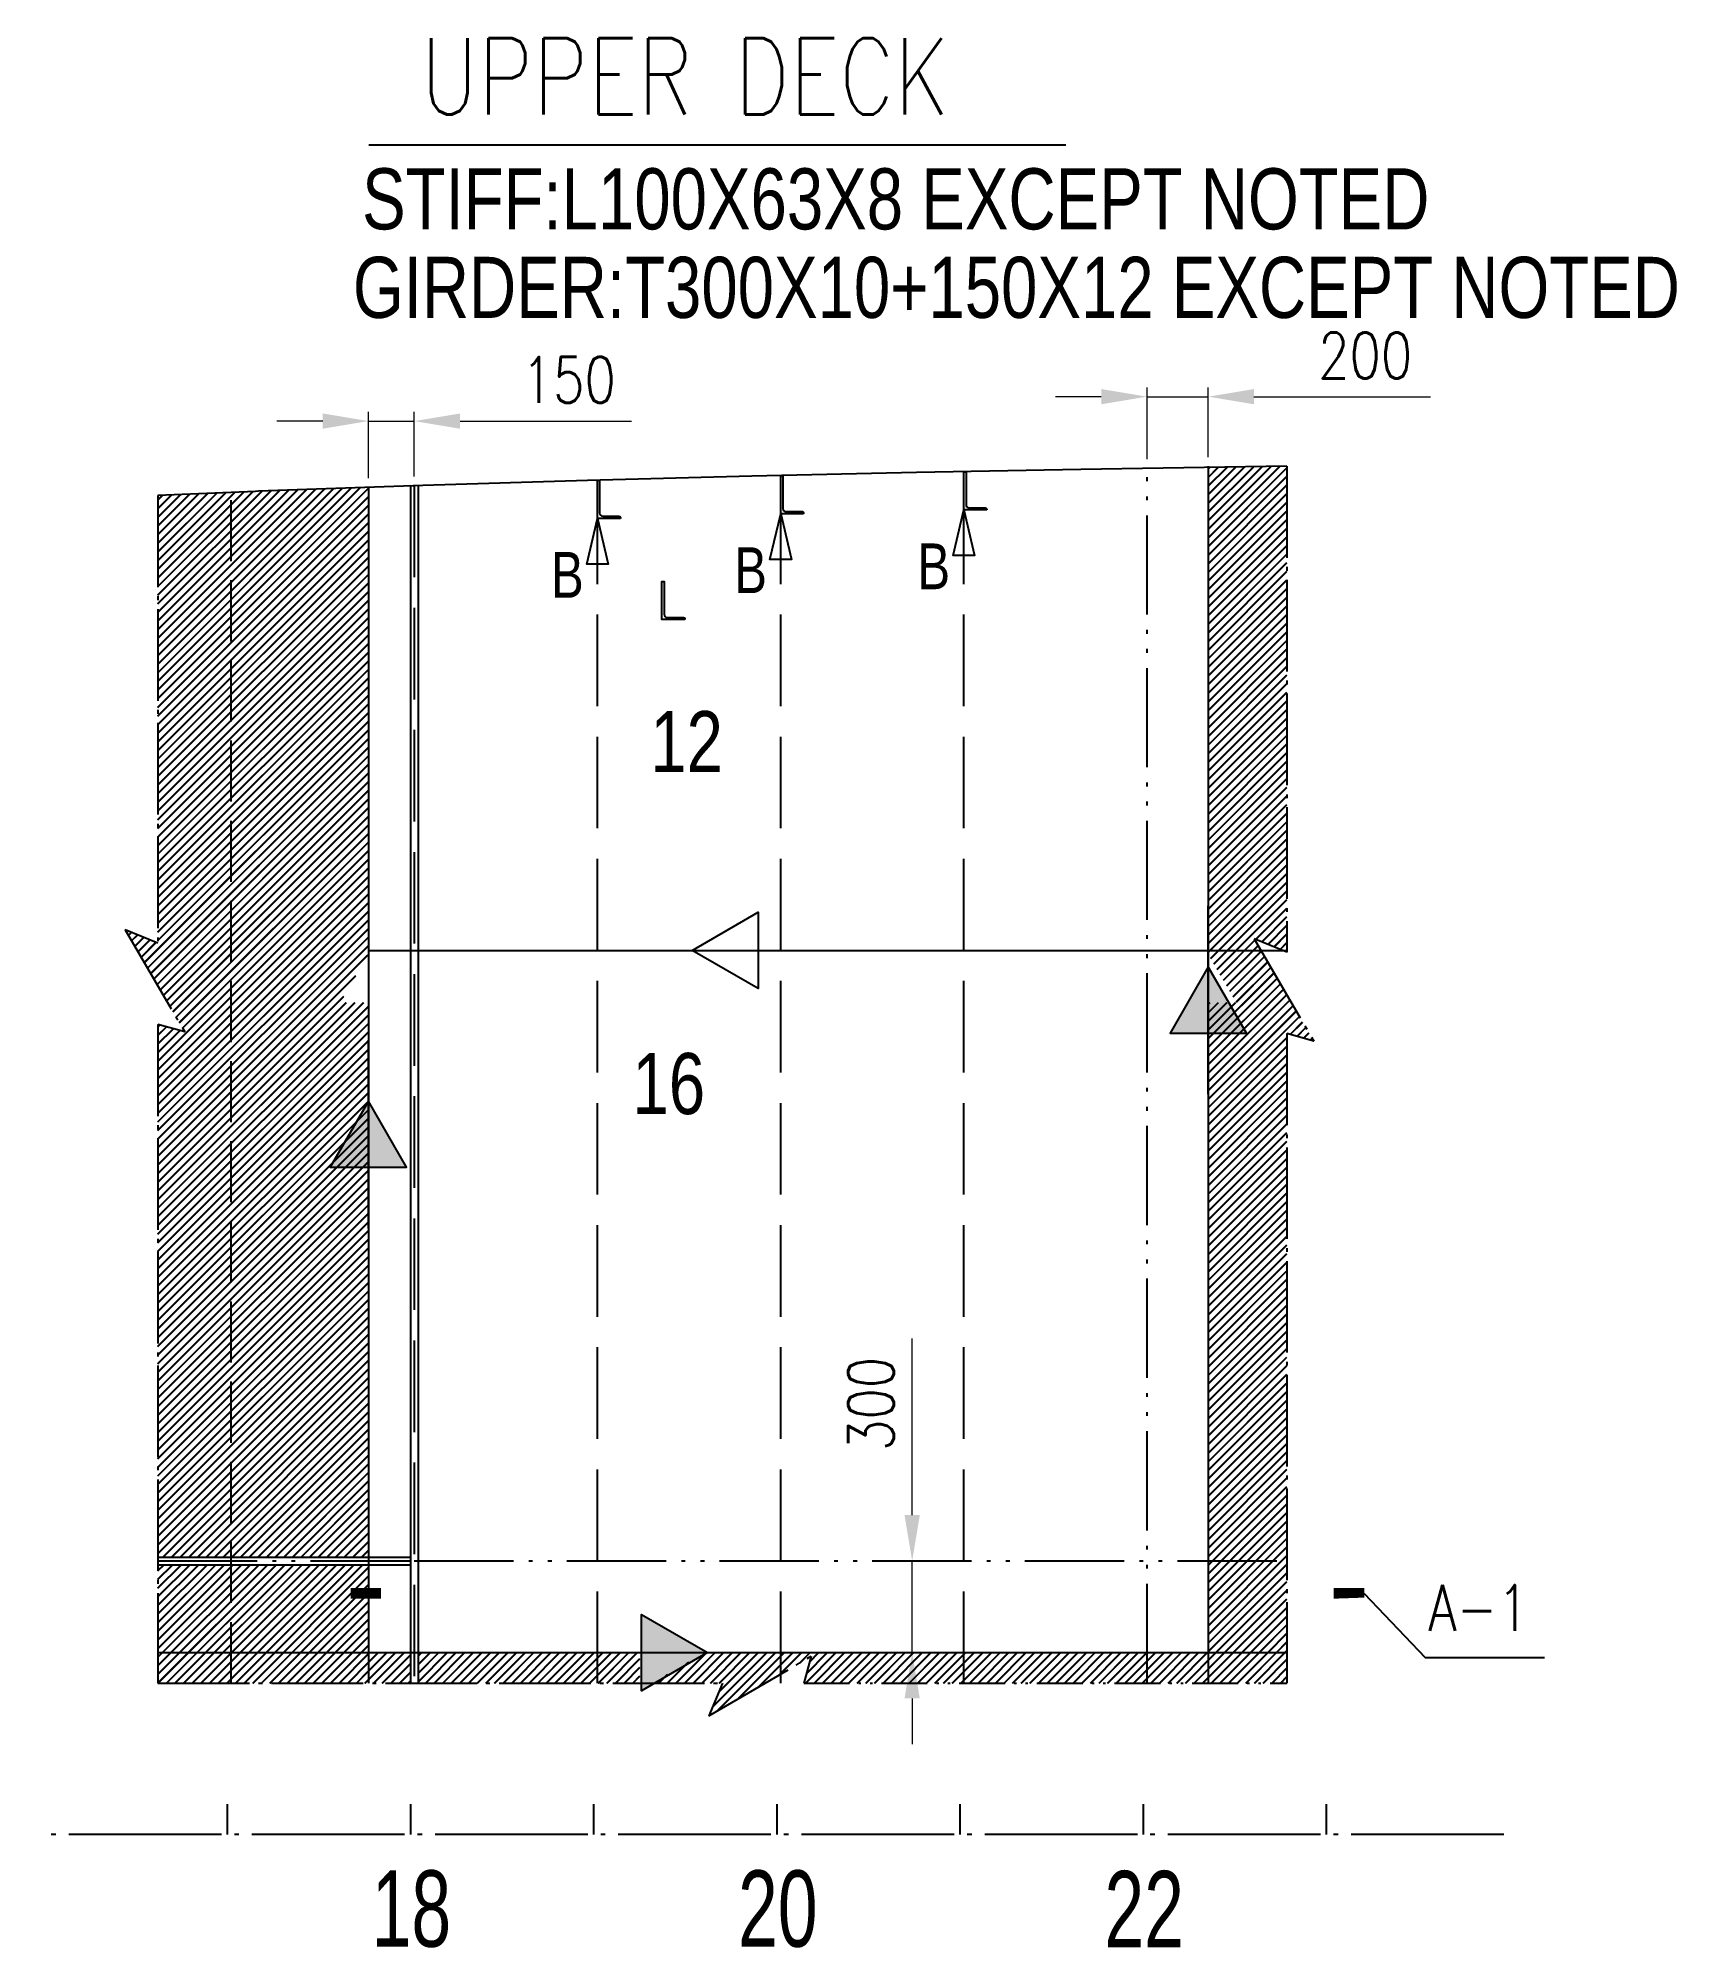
# Model space of a CAD drawing. Header units: millimetres. Extents: x -295133 to -289766, y -41531 to -35276.
import ezdxf
from ezdxf.enums import TextEntityAlignment as Align

# ---------------------------------------------------------------- set-up
doc = ezdxf.new("R2010")
doc.units = ezdxf.units.MM
doc.header["$LTSCALE"] = 50
for name, pattern in [('CEN10', [12, 10, -0.85, 0.3, -0.85]), ('CEN6', [7.449999999999999, 6, -0.6, 0.25, -0.6]), ('DA4', [5.25, 4, -1.25]), ('DASHED', [8, 6, -2]), ('DOUBLEDOT', [10, 6.5, -1, 0.25, -1, 0.25, -1]), ('JNRD_Dash', [5.25, 4.2, -1.05]), ('ph3', [5.089999999999999, 3, -0.6, 0.145, -0.6, 0.145, -0.6])]:
    doc.linetypes.add(name, pattern=pattern)
for name, color, linetype in [('200-CO0-ShellPlate', 4, 'Continuous'), ('200-CO1', 3, 'Continuous'), ('200-DO3', 2, 'JNRD_Dash'), ('Block Seam', 6, 'Continuous'), ('Girder_Invisible', 3, 'DOUBLEDOT'), ('Plate_Invisible', 3, 'DASHED'), ('Qblue', 5, 'DA4'), ('Qcyan', 4, 'CEN10'), ('Seam', 30, 'Continuous'), ('ST', 7, 'Continuous'), ('Stiffener_Invisible', 2, 'DASHED'), ('TEXT', 4, 'Continuous')]:
    doc.layers.add(name, color=color, linetype=linetype)
doc.styles.add('JNRD_E1', font='romans.shx', dxfattribs={"width": 0.8})
doc.styles.add('ST', font='short.shx', dxfattribs={"width": 0.8, "height": 150, "bigfont": 'js64f.shx'})
doc.dimstyles.new('Jnrd_D150', dxfattribs={"dimtxt": 150, "dimasz": 150, "dimexe": 30, "dimexo": 30, "dimgap": 60, "dimtad": 1, "dimdec": 0, "dimrnd": 0.5, "dimtxsty": 'JNRD_E1', "dimcen": 0, "dimclrd": 1, "dimclre": 1, "dimclrt": 2, "dimazin": 3, "dimtfac": 1, "dimtdec": 0, "dimtmove": 0, "dimatfit": 3, "dimlwd": 5, "dimlwe": 5})
pattern_1 = [(45, (0, 0), (-14.14213562373095, 14.14213562373095), []), (45, (1, 0), (-14.14213562373095, 14.14213562373095), [])]

# ---------------------------------------------------------------- blocks, each defined once
blk = doc.blocks.new('*D720')
at = {"layer": 'Defpoints', "color": 0}
for p in [(-293901.2383398603, -36530), (-294051.2383398603, -36747.07268370406), (-293901.2383398603, -36741.75971936529)]:
    blk.add_point(p, dxfattribs=at)
at = {"layer": 'Seam', "color": 1, "lineweight": 5}
for p, q in [((-294201.2383398603, -36530), (-294351.2383398604, -36530)), ((-294051.2383398603, -36717.07268370406), (-294051.2383398603, -36500)), ((-294051.2383398603, -36530), (-293901.2383398603, -36530)), ((-293901.2383398603, -36711.75971936528), (-293901.2383398603, -36500)), ((-293751.2383398603, -36530), (-293189.8097684318, -36530))]:
    blk.add_line(p, q, dxfattribs=at)
at = {"layer": 'Seam', "color": 1}
for points in [[(-294201.2383398603, -36555), (-294201.2383398603, -36505), (-294051.2383398603, -36530)], [(-293751.2383398603, -36505), (-293751.2383398603, -36555), (-293901.2383398603, -36530)]]:
    blk.add_solid(points, dxfattribs=at)
at = {"layer": 'Seam', "color": 2, "insert": (-293395.5240541461, -36395), "char_height": 150, "attachment_point": 5, "style": 'JNRD_E1'}
blk.add_mtext('\\A1;150', dxfattribs=at)
blk = doc.blocks.new('*D721')
at = {"layer": 'Defpoints', "color": 0}
for p in [(-291301.0403721477, -36450), (-291501.2383398604, -36685.02483583039), (-291301.0403721477, -36677.70394023165)]:
    blk.add_point(p, dxfattribs=at)
at = {"layer": 'Seam', "color": 1, "lineweight": 5}
for p, q in [((-291651.2383398604, -36450), (-291801.2383398604, -36450)), ((-291501.2383398604, -36655.02483583039), (-291501.2383398604, -36420)), ((-291501.2383398604, -36450), (-291301.0403721477, -36450)), ((-291301.0403721477, -36647.70394023165), (-291301.0403721477, -36420)), ((-291151.0403721478, -36450), (-290572.4689435763, -36450))]:
    blk.add_line(p, q, dxfattribs=at)
at = {"layer": 'Seam', "color": 1}
for points in [[(-291651.2383398604, -36475), (-291651.2383398604, -36425), (-291501.2383398604, -36450)], [(-291151.0403721478, -36425), (-291151.0403721478, -36475), (-291301.0403721477, -36450)]]:
    blk.add_solid(points, dxfattribs=at)
at = {"layer": 'Seam', "color": 2, "insert": (-290786.754657862, -36315), "char_height": 150, "attachment_point": 5, "style": 'JNRD_E1'}
blk.add_mtext('\\A1;200', dxfattribs=at)
blk = doc.blocks.new('*D722')
at = {"layer": 'Defpoints', "color": 0}
for p in [(-292270.5969935222, -40263.6837812768), (-292270.5969935222, -40263.6837812768), (-292270.5969935222, -40563.99982124572)]:
    blk.add_point(p, dxfattribs=at)
at = {"layer": 'Seam', "color": 1, "lineweight": 5}
for p, q in [((-292270.5969935222, -40113.68378127681), (-292270.5969935222, -39535.11235270534)), ((-292300.5969935222, -40263.6837812768), (-292300.5969935222, -40263.6837812768)), ((-292270.5969935222, -40563.99982124572), (-292270.5969935222, -40263.6837812768)), ((-292300.5969935222, -40563.99982124572), (-292300.5969935222, -40563.99982124572)), ((-292270.5969935222, -40713.99982124574), (-292270.5969935222, -40863.99982124572))]:
    blk.add_line(p, q, dxfattribs=at)
at = {"layer": 'Seam', "color": 1}
for points in [[(-292295.5969935222, -40113.68378127681), (-292245.5969935222, -40113.68378127681), (-292270.5969935222, -40263.6837812768)], [(-292245.5969935222, -40713.99982124574), (-292295.5969935222, -40713.99982124574), (-292270.5969935222, -40563.99982124572)]]:
    blk.add_solid(points, dxfattribs=at)
at = {"layer": 'Seam', "color": 2, "insert": (-292405.5969935221, -39749.39806699107), "char_height": 150, "attachment_point": 5, "rotation": 90, "style": 'JNRD_E1'}
blk.add_mtext('\\A1;300', dxfattribs=at)
blk = doc.blocks.new('block')
at = {"layer": 'Block Seam'}
blk.add_hatch(color=256, dxfattribs=at).paths.add_polyline_path([(-535741.4065536438, 650516), (-535616.4065536439, 650732.5063509461), (-535491.4065536438, 650516)])
blk.add_line((-535616.4065536439, 650316), (-535616.4065536439, 650932.5063509461), dxfattribs=at)
blk.add_lwpolyline([(-535616.4065536439, 650732.5063509461), (-535741.4065536438, 650516), (-535491.4065536438, 650516), (-535616.4065536439, 650732.5063509461)], dxfattribs=at)
blk = doc.blocks.new('L125X75X7')
blk.add_lwpolyline([(75.00000000011643, 125.0000000001164), (1.164153e-10, 125.0000000001164), (1.164153e-10, 1.164153e-10), (7.000000000116415, 1.164153e-10), (7.000000000116415, 108.0000000001164, -0.4142135623730951), (17.00000000011641, 118.0000000001164), (70.00000000011643, 118.0000000001164, 0.4142135623730951), (75.00000000011643, 123.0000000001164)], format="xyb", close=True)

msp = doc.modelspace()

# ---------------------------------------------------------------- hatches: boundary and pattern name
h = msp.add_hatch()
h.set_pattern_fill('JIS_LC_20A', color=6, style=0)
h.set_pattern_definition(pattern_1)
h.paths.add_polyline_path([(-291301.0403721477, -36681.74765306272), (-291179.2378644104, -36679.75378127681), (-291043.0403721478, -36677.70394023165), (-291043.0403721478, -38269.99982124574), (-291150.5975051698, -38225.98368296069), (-290955.0392778293, -38560.99627134187), (-291043.0403721478, -38536.54335787595), (-291043.0403721478, -40263.6837812768), (-291301.0403721477, -40263.6837812768), (-291301.0403721477, -38434.66329011492), (-291208.0776571582, -38434.66329011492), (-291301.0403721477, -38275.36769778584)])
h.paths.add_polyline_path([(-291043.0403721478, -40563.99982124572), (-291043.0403721478, -40263.6837812768), (-291301.0403721477, -40263.6837812768), (-291301.0403721477, -40563.99982124572)])
h.paths.add_polyline_path([(-291533.1393560041, -36304.84982124574), (-291269.1393560041, -36304.84982124574), (-291269.1393560041, -36529.84982124574), (-291533.1393560041, -36529.84982124574)], flags=9)
h = msp.add_hatch()
h.set_pattern_fill('JIS_LC_20A', color=6, style=0)
h.set_pattern_definition(pattern_1)
h.paths.add_polyline_path([(-294501.2383398604, -40251.18378127681), (-294501.2383398604, -36763.63494863471), (-294421.1378644104, -36760.22378127682), (-294411.2378644104, -36759.82378127681), (-294051.2383398603, -36747.07268370409), (-294051.2383398603, -38275.36769778594), (-294144.2010548501, -38434.66329011492), (-294051.2383398603, -38434.66329011492), (-294051.2383398603, -40251.18378127681)])
h.paths.add_polyline_path([(-294848.5755681503, -38195.98368296069), (-294741.0184351283, -38239.99982124572), (-294741.0184351283, -36773.84624924755), (-294501.2383398604, -36763.63494863472), (-294501.2383398604, -40251.18378127681), (-294741.0184351283, -40251.18378127681), (-294741.0184351283, -38506.54335787595), (-294653.0173408098, -38530.99627134186)])
h.paths.add_polyline_path([(-294741.0184351283, -40563.99982124572), (-294501.2383398604, -40563.99982124572), (-294501.2383398604, -40276.18378127681), (-294741.0184351283, -40276.18378127678)])
h.paths.add_polyline_path([(-294741.0184351283, -40663.99982124574), (-294741.0184351283, -40563.99982124572), (-294501.2383398604, -40563.99982124572), (-294501.2383398604, -40663.99982124574)])
h.paths.add_polyline_path([(-294051.2383398603, -40663.99982124572), (-294051.2383398603, -40563.99982124572), (-294501.2383398604, -40563.99982124572), (-294501.2383398604, -40663.99982124574)])
h.paths.add_polyline_path([(-294501.2383398604, -40563.99982124572), (-294051.2383398603, -40563.99982124572), (-294051.2383398603, -40276.18378127683), (-294501.2383398604, -40276.18378127681)])
h.paths.add_polyline_path([(-293885.6643238318, -36400.07913487672), (-293632.1643238318, -36400.07913487672), (-293632.1643238318, -36625.07913487672), (-293885.6643238318, -36625.07913487672)], flags=9)
h.paths.add_polyline_path([(-294450.0150940416, -40541.21001300639), (-294269.1817607083, -40541.21001300639), (-294269.1817607083, -40278.71001300638), (-294450.0150940416, -40278.71001300638)], flags=24)
h = msp.add_hatch()
h.set_pattern_fill('JIS_LC_20A', color=6, style=0)
h.set_pattern_definition(pattern_1)
h.paths.add_polyline_path([(-293913.7383398604, -40663.99982124572), (-293913.7383398604, -40563.99982124572), (-294051.2383398603, -40563.99982124572), (-294051.2383398603, -40663.99982124574)])
h.paths.add_polyline_path([(-293301.2383398604, -40663.99982124572), (-293301.2383398604, -40563.99982124572), (-293888.7383398606, -40563.99982124572), (-293888.7383398606, -40663.99982124574)])
h.paths.add_polyline_path([(-293121.3542814952, -40663.99982124572), (-292950, -40563.99982124572), (-292701.2383398603, -40563.99982124572), (-292701.2383398603, -40634.49201463648), (-292936.0455419231, -40771.55695426772), (-292892.0294036381, -40663.99982124574)])
h.paths.add_polyline_path([(-292701.2383398603, -40634.49201463648), (-292601.0329535419, -40575.99872692725), (-292625.4858670078, -40663.99982124574), (-292101.2383398604, -40663.99982124572), (-292101.2383398604, -40563.99982124572), (-292701.2383398603, -40563.99982124572)])
h.paths.add_polyline_path([(-292101.2383398604, -40663.99982124574), (-291501.2383398604, -40663.99982124574), (-291501.2383398604, -40563.99982124572), (-292101.2383398604, -40563.99982124572)])
h.paths.add_polyline_path([(-291501.2383398604, -40663.99982124574), (-291301.0403721477, -40663.99982124572), (-291301.0403721477, -40563.99982124572), (-291501.2383398604, -40563.99982124572)])
h.paths.add_polyline_path([(-291301.0403721477, -40663.99982124574), (-291043.0403721478, -40663.99982124574), (-291043.0403721478, -40563.99982124572), (-291301.0403721477, -40563.99982124572)])
h.paths.add_polyline_path([(-292655.6403721477, -40545.84180126126), (-292655.6403721477, -40281.84180126126), (-292430.6403721478, -40281.84180126126), (-292430.6403721478, -40545.84180126126)], flags=9)
h = msp.add_hatch()
h.set_pattern_fill('JIS_LC_20A', color=6, style=0)
h.set_pattern_definition(pattern_1)
h.paths.add_polyline_path([(-293301.2383398604, -40663.99982124572), (-293301.2383398604, -40563.99982124572), (-293162.3941231054, -40563.99982124572), (-293162.3941231054, -40663.99982124574)])

# ---------------------------------------------------------------- linework, layer by layer
at = {"linetype": 'CEN6'}
for p, q in [((-291043.0403721478, -36677.70394023165), (-291043.0403721478, -38269.99982124574)), ((-294741.0184351283, -36773.84624924755), (-294741.0184351283, -38239.99982124572)), ((-294848.5755681503, -38195.98368296069), (-294653.0173408098, -38530.99627134186)), ((-294741.0184351283, -38239.99982124572), (-294848.5755681503, -38195.98368296069)), ((-291150.5975051698, -38225.98368296069), (-290955.0392778293, -38560.99627134187)), ((-291043.0403721478, -38269.99982124574), (-291150.5975051698, -38225.98368296069)), ((-294653.0173408098, -38530.99627134186), (-294741.0184351283, -38506.54335787595)), ((-294741.0184351283, -38506.54335787595), (-294741.0184351283, -40663.99982124574)), ((-290955.0392778293, -38560.99627134187), (-291043.0403721478, -38536.54335787595)), ((-291043.0403721478, -38536.54335787595), (-291043.0403721478, -40663.99982124574)), ((-292936.0455419231, -40771.55695426772), (-292601.0329535419, -40575.99872692725)), ((-294741.0184351284, -40663.99982124574), (-292892.0294036381, -40663.99982124574)), ((-292892.0294036381, -40663.99982124574), (-292936.0455419231, -40771.55695426772))]:
    msp.add_line(p, q, dxfattribs=at)
for p, q in [((-293913.7383398604, -36741.75971936529), (-293913.7383398604, -40663.99982124572)), ((-293888.7383398606, -36741.75971936529), (-293888.7383398606, -40663.99982124572)), ((-294741.0184351284, -40251.18378127681), (-293913.7383398604, -40251.18378127681)), ((-294741.0184351284, -40276.18378127678), (-293913.7383398604, -40276.18378127683)), ((-290790, -40369.99999999895), (-290590, -40579.99999999998)), ((-292601.0329535419, -40575.99872692725), (-292625.4858670078, -40663.99982124574)), ((-290590, -40579.99999999998), (-290200.0000000001, -40579.99999999998)), ((-294513.0397183135, -41160.3927579654), (-294513.0397183135, -41060.3927579654)), ((-293913.0397183136, -41160.3927579654), (-293913.0397183136, -41060.3927579654)), ((-293313.0397183135, -41160.39275796537), (-293313.0397183135, -41060.39275796536)), ((-292713.0397183136, -41160.3927579654), (-292713.0397183136, -41060.3927579654)), ((-292113.0397183136, -41160.3927579654), (-292113.0397183136, -41060.3927579654)), ((-291513.0397183136, -41160.3927579654), (-291513.0397183136, -41060.3927579654)), ((-290913.0397183135, -41160.3927579654), (-290913.0397183135, -41060.3927579654))]:
    msp.add_line(p, q)
at = {"linetype": 'ph3'}
msp.add_line((-292625.4858670078, -40663.99982124574), (-291043.0403721478, -40663.99982124574), dxfattribs=at)
at = {"color": 7}
for points in [[(-294010, -40369.99999999999, 35, 35, 0), (-294110, -40369.99999999999, 0, 0, 0), (-294110, -40220, 50, 0, 0), (-294110, -40070, 0, 0, 0)], [(-290890, -40369.99999999942, 35, 35, 0), (-290790, -40369.99999999895, 0, 0, 0), (-290790.0000000007, -40219.99999999895, 50, 0, 0), (-290790.0000000014, -40069.99999999895, 0, 0, 0)]]:
    msp.add_lwpolyline(points, format="xyseb", dxfattribs=at)
at = {"layer": '200-CO0-ShellPlate', "color": 4, "linetype": 'Continuous'}
msp.add_lwpolyline([(-291043.0403721478, -36677.70394023165), (-291179.2378644104, -36679.75378127681), (-291718.0378644103, -36688.57378127682), (-292256.8378644104, -36698.72378127681), (-292795.5378644103, -36710.56378127681), (-293334.2378644104, -36724.45378127684), (-293872.8378644104, -36740.75378127681), (-294411.2378644104, -36759.82378127681), (-294421.1378644104, -36760.22378127682), (-294741.0184351283, -36773.84624924755)], dxfattribs=at)
at = {"layer": '200-CO1', "color": 3}
msp.add_line((-294050.184660907, -35625.45108745609), (-291767.2970731962, -35625.45108745609), dxfattribs=at)
at = {"layer": '200-DO3', "color": 2, "linetype": 'Continuous'}
for points in [[(-292701.2383398603, -36833.49118730873), (-292666.2383398602, -36983.49118730873), (-292736.2383398602, -36983.49118730873)], [(-292101.2383398604, -36820.79257271313), (-292066.2383398603, -36970.79257271312), (-292136.2383398602, -36970.79257271312)], [(-293301.2383398604, -36848.60291178373), (-293266.2383398604, -36998.60291178373), (-293336.2383398604, -36998.60291178373)]]:
    msp.add_lwpolyline(points, close=True, dxfattribs=at)
at = {"layer": 'Block Seam'}
for p, q in [((-291301.0403721477, -36677.70394023165), (-291301.0403721477, -40663.99982124572)), ((-294051.2383398603, -36747.07268370409), (-294051.2383398603, -40663.99982124572)), ((-294741.0184351284, -40563.99982124572), (-291043.0403721478, -40563.99982124572))]:
    msp.add_line(p, q, dxfattribs=at)
at = {"layer": 'Girder_Invisible'}
for p, q in [((-291501.2383398604, -40663.99982124574), (-291501.2383398604, -36670.52043970413)), ((-294741.0184351283, -40263.6837812768), (-293901.2383398603, -40263.6837812768)), ((-293901.2383398603, -40263.6837812768), (-291043.0403721478, -40263.6837812768))]:
    msp.add_line(p, q, dxfattribs=at)
at = {"layer": 'Plate_Invisible'}
msp.add_line((-293901.2383398603, -36741.75971936529), (-293901.2383398603, -40663.99982124572), dxfattribs=at)
at = {"layer": 'Qblue', "color": 0}
msp.add_line((-294501.2383398604, -40663.99982124572), (-294501.2383398604, -36763.63494863472), dxfattribs=at)
at = {"layer": 'Qcyan', "color": 0}
msp.add_line((-290333.0403721478, -41160.3927579654), (-295133.0403721478, -41160.3927579654), dxfattribs=at)
at = {"layer": 'Seam'}
msp.add_line((-294051.2383398603, -38263.68378127682), (-291043.0403721478, -38263.68378127682), dxfattribs=at)
msp.add_lwpolyline([(-292991.1182080315, -38263.68378127682), (-292774.6118570853, -38138.68378127681), (-292774.6118570853, -38388.68378127681), (-292991.1182080315, -38263.68378127682)], dxfattribs=at)
at = {"layer": 'Stiffener_Invisible'}
for p, q in [((-292701.2383398603, -40663.99982124572), (-292701.2383398603, -36833.49118730873)), ((-292101.2383398604, -40663.99982124572), (-292101.2383398604, -36820.79257271313)), ((-293301.2383398604, -40663.99982124572), (-293301.2383398604, -36848.60291178373))]:
    msp.add_line(p, q, dxfattribs=at)

# ---------------------------------------------------------------- block references
at = {"xscale": -1, "rotation": 180}
for p in [(-292701.2383398603, -36708.49118730862), (-292101.2383398604, -36695.79257271301), (-293301.2383398604, -36723.60291178362), (-293090.0000000001, -37054.99999999989)]:
    msp.add_blockref('L125X75X7', p, dxfattribs=at)
at = {"layer": 'Block Seam', "rotation": 360}
for p in [(244315.3661814959, -689050.4727463739), (241565.1682137833, -689490.4780047796)]:
    msp.add_blockref('block', p, dxfattribs=at)
at = {"layer": 'Block Seam', "xscale": -1, "rotation": 270}
msp.add_blockref('block', (-943673.030263734, 495052.4067323982), dxfattribs=at)

# ---------------------------------------------------------------- texts
at = {"style": 'ST', "width": 0.8}
for s, height, p in [('STIFF:L100X63X8 EXCEPT NOTED', 200, (-294072.3128847045, -35901.95946264108)), ('GIRDER:T300X10+150X12 EXCEPT NOTED', 200, (-294102.3015026479, -36191.90937839144)), ('B', 150, (-293453.2383398606, -37108.60291178377)), ('B', 150, (-292853.2383398604, -37093.49118730877)), ('B', 150, (-292253.2383398604, -37080.79257271315)), (' 12', 200, (-293187.9369460329, -37680.00041810126)), ('16', 200, (-293186.6662888847, -38799.9995728911))]:
    msp.add_text(s, height=height, dxfattribs=at).set_placement(p)
at = {"layer": '200-CO1', "color": 3, "style": 'JNRD_E1', "width": 0.8}
msp.add_text('UPPER DECK', height=250, dxfattribs=at).set_placement((-293880.7251650532, -35525.72210980379))
at = {"layer": 'ST', "color": 0, "style": 'ST', "width": 0.7}
for s, p in [('18', (-293910.6196544901, -41402.4996502045)), ('20', (-292710.6196544901, -41402.4996502045)), ('22', (-291510.6196544901, -41402.4996502045))]:
    msp.add_text(s, height=250, dxfattribs=at).set_placement(p, align=Align.MIDDLE)
at = {"layer": 'TEXT', "color": 3, "linetype": 'Continuous', "style": 'JNRD_E1', "width": 0.8}
msp.add_text('A-1', height=150, dxfattribs=at).set_placement((-290579.7994953412, -40492.6315993815))

# ---------------------------------------------------------------- dimensions: what is measured, and where the dimension line sits
at = {"layer": 'Seam', "color": 6}
for base, p1, p2, picture, middle in [((-291301.0403721477, -36450), (-291501.2383398604, -36685.02483583039), (-291301.0403721477, -36677.70394023165), '*D721', (-290786.754657862, -36315)), ((-293901.2383398603, -36530), (-294051.2383398603, -36747.07268370406), (-293901.2383398603, -36741.75971936529), '*D720', (-293395.5240541461, -36395))]:
    dim = msp.add_linear_dim(base=base, p1=p1, p2=p2, dimstyle='Jnrd_D150', dxfattribs=at)
    dim.commit()
    dim.dimension.update_dxf_attribs({"geometry": picture, "text_midpoint": middle})
dim = msp.add_linear_dim(base=(-292270.5969935222, -40263.6837812768), p1=(-292270.5969935222, -40563.99982124572), p2=(-292270.5969935222, -40263.6837812768), angle=90, text='300', dimstyle='Jnrd_D150', dxfattribs=at)
dim.commit()
dim.dimension.update_dxf_attribs({"geometry": '*D722', "text_midpoint": (-292405.5969935221, -39749.39806699107)})

doc.saveas('drawing.dxf')
